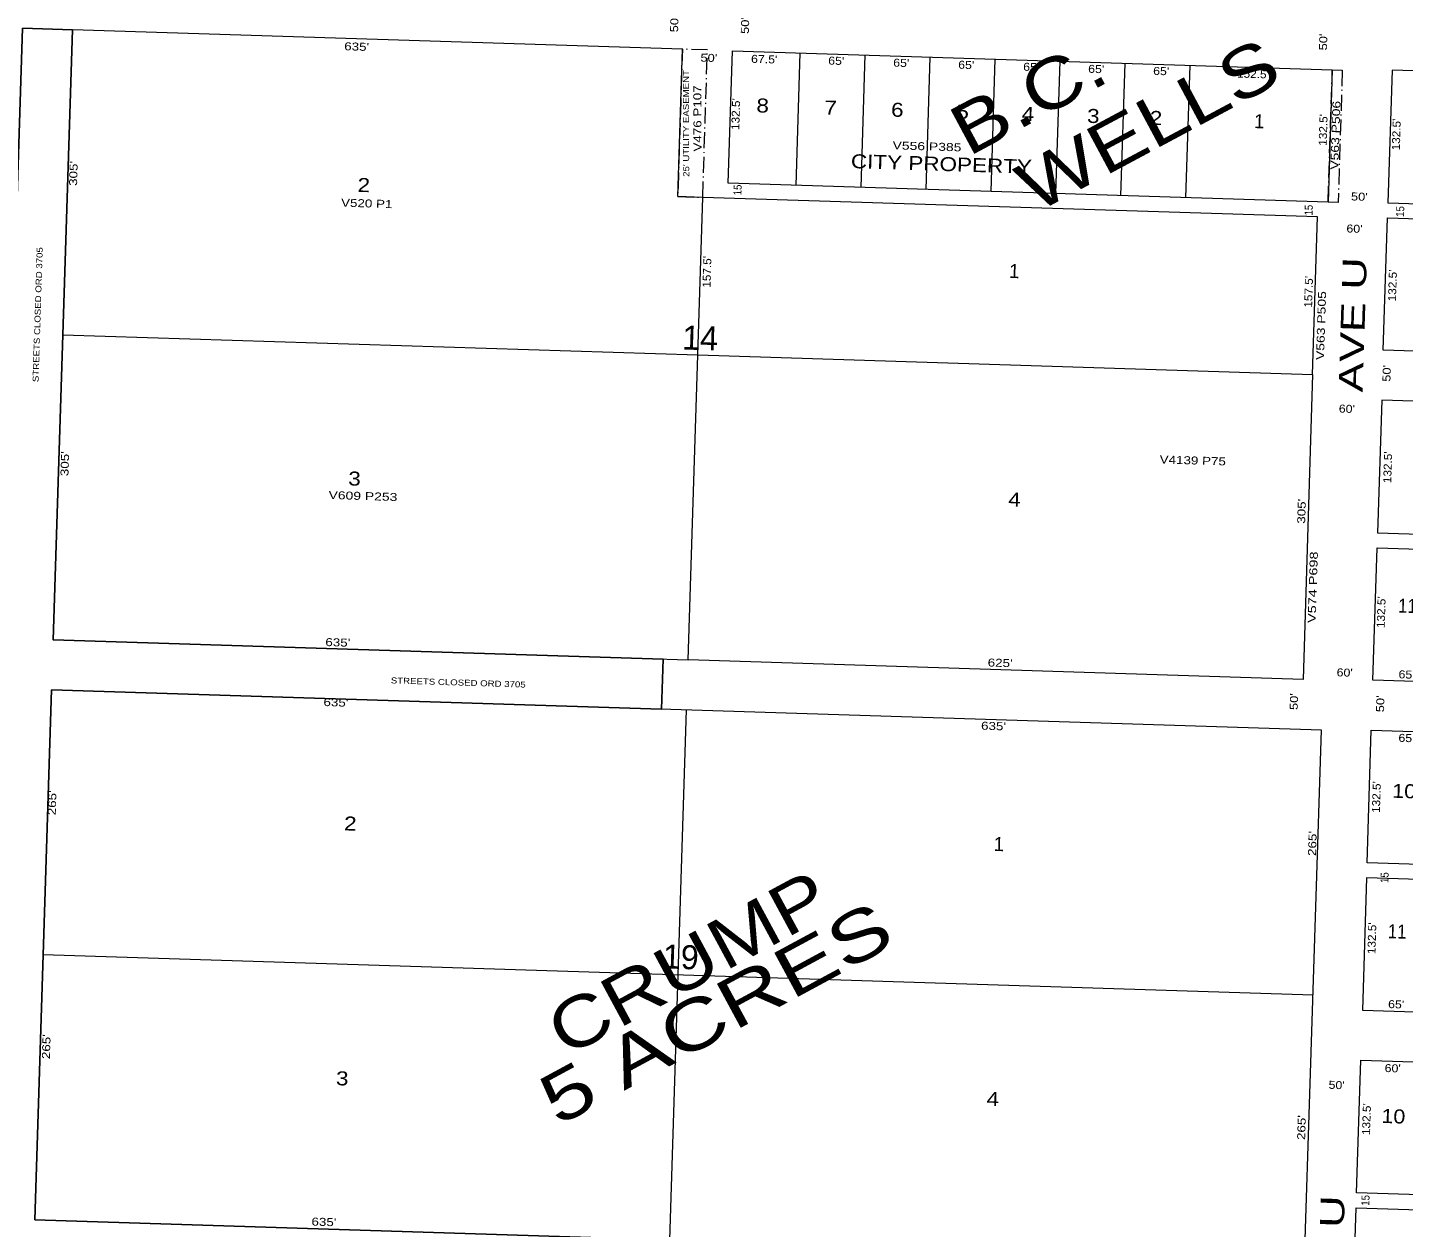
# Model space of a CAD drawing. Extents: x 941784 to 947279, y 7262721 to 7268197.
# Drawn here: x 943231 to 944607, y 7264925 to 7266124 of the extents above; entities that cross this region are included whole.
import ezdxf
from ezdxf.enums import TextEntityAlignment as Align

# ---------------------------------------------------------------- set-up
doc = ezdxf.new("R2010")
doc.units = 0
doc.header["$LTSCALE"] = 3.2
doc.linetypes.add('DOT_DASHED', pattern=[7.7, 5, -1.2, 0.3, -1.2])
for name, color, linetype in [('10', 7, 'Continuous'), ('11', 7, 'Continuous'), ('13', 7, 'Continuous'), ('15', 7, 'Continuous'), ('19', 7, 'Continuous'), ('22', 7, 'Continuous')]:
    doc.layers.add(name, color=color, linetype=linetype)
for name, color, linetype, lineweight in [('21', 7, 'DOT_DASHED', 13), ('25', 7, 'Continuous', 25), ('6', 7, 'Continuous', 13), ('7', 7, 'Continuous', 13)]:
    doc.layers.add(name, color=color, linetype=linetype, lineweight=lineweight)

msp = doc.modelspace()

# ---------------------------------------------------------------- linework, layer by layer
at = {"layer": '21'}
for points in [[(943885.855, 7266102.294), (943881.189, 7265954.869), (943906.177, 7265954.077), (943910.842, 7266101.503)], [(944535.529, 7266081.734), (944545.524, 7266081.419), (944541.333, 7265948.984), (944531.338, 7265949.3)]]:
    msp.add_lwpolyline(points, close=True, dxfattribs=at)
at = {"layer": '25'}
msp.add_lwpolyline([(943165.138, 7264194.136), (943215.113, 7264192.554), (943236.938, 7264882.21), (944506.302, 7264842.038), (944507.885, 7264892.014), (943238.519, 7264932.184), (943255.284, 7265461.919), (943864.978, 7265442.624), (943866.56, 7265492.599), (943256.865, 7265511.894), (943276.16, 7266121.588), (943226.185, 7266123.171), (943206.89, 7265513.475), (942212.388, 7265544.948), (942210.808, 7265494.972), (943205.309, 7265463.501), (943188.544, 7264933.766), (942581.348, 7264952.981), (942579.767, 7264903.006), (943186.963, 7264883.79)], close=True, dxfattribs=at)
at = {"layer": '6'}
for points in [[(943276.16, 7266121.588), (943256.865, 7265511.894), (943891.547, 7265491.809)], [(944515.887, 7265777.204), (944520.87, 7265934.625), (943906.177, 7265954.077), (943881.189, 7265954.869), (943885.855, 7266102.294), (943276.16, 7266121.588)], [(945205.066, 7266061.91), (944595.371, 7266081.205), (944591.181, 7265948.771), (945200.875, 7265929.478)], [(944515.887, 7265777.204), (944506.24, 7265472.355), (943891.547, 7265491.809)]]:
    msp.add_lwpolyline(points, dxfattribs=at)
for points in [[(943935.83, 7266100.713), (944535.529, 7266081.734), (944531.338, 7265949.3), (943931.638, 7265968.278)], [(945200.402, 7265914.484), (945196.21, 7265782.051), (944586.515, 7265801.345), (944590.706, 7265933.78)], [(945194.628, 7265732.077), (944584.934, 7265751.371), (944580.742, 7265618.936), (945190.438, 7265599.642)], [(945189.962, 7265584.649), (945185.771, 7265452.217), (944576.077, 7265471.51), (944580.268, 7265603.944)], [(943255.284, 7265461.919), (943238.519, 7264932.184), (944507.885, 7264892.014), (944524.649, 7265421.749)], [(944574.495, 7265421.535), (945184.191, 7265402.241), (945179.999, 7265269.808), (944570.304, 7265289.102)], [(945179.524, 7265254.814), (944569.83, 7265274.11), (944565.639, 7265141.675), (945175.333, 7265122.381)], [(945173.752, 7265072.407), (945169.561, 7264939.972), (944559.866, 7264959.267), (944564.057, 7265091.701)], [(945169.086, 7264924.98), (945164.895, 7264792.547), (944555.201, 7264811.841), (944559.392, 7264944.274)]]:
    msp.add_lwpolyline(points, close=True, dxfattribs=at)
at = {"layer": '7'}
for p, q in [((944003.296, 7266098.577), (943999.105, 7265966.143)), ((944068.263, 7266096.521), (944064.072, 7265964.087)), ((944068.263, 7266096.521), (944064.072, 7265964.087)), ((944133.231, 7266094.466), (944129.04, 7265962.031)), ((944133.231, 7266094.466), (944129.04, 7265962.031)), ((944198.198, 7266092.409), (944194.007, 7265959.976)), ((944198.198, 7266092.409), (944194.007, 7265959.976)), ((944263.166, 7266090.353), (944258.975, 7265957.919)), ((944263.166, 7266090.353), (944258.975, 7265957.919)), ((944328.133, 7266088.297), (944323.942, 7265955.863)), ((944393.101, 7266086.242), (944388.911, 7265953.808)), ((943891.547, 7265491.809), (943906.177, 7265954.077)), ((943873.202, 7264912.098), (943889.966, 7265441.833)), ((944516.266, 7265156.88), (943246.902, 7265197.052))]:
    msp.add_line(p, q, dxfattribs=at)
msp.add_lwpolyline([(943266.512, 7265816.742), (943901.195, 7265796.656), (944515.887, 7265777.204)], dxfattribs=at)

# ---------------------------------------------------------------- texts
at = {"layer": '10'}
for s, width, p in [(' 8', 1.2, (943953.418, 7266039.373)), (' 7', 1.2, (944021.388, 7266037.222)), (' 6', 1.2, (944088.026, 7266035.113)), (' 5', 1.2, (944153.33, 7266033.048)), (' 4', 1.2, (944218.634, 7266030.98)), (' 3', 1.2, (944283.939, 7266028.913)), (' 2', 1.2, (944346.576, 7266026.931)), (' 2', 1.2, (943554.681, 7265959.884)), (' 3', 1.2, (943545.397, 7265666.501)), (' 4', 1.2, (944205.104, 7265645.624)), ('11', 0.9, (944601.091, 7265539.177)), ('10', 1.15, (944595.234, 7265354.124)), (' 2', 1.2, (943541.171, 7265321.679)), ('11', 0.9, (944590.792, 7265213.741)), (' 3', 1.2, (943533.11, 7265066.969)), (' 4', 1.2, (944183.488, 7265046.387)), ('10', 1.15, (944584.414, 7265029.085))]:
    msp.add_text(s, height=14, rotation=358.187, dxfattribs=dict(at, width=width)).set_placement(p)
for p in [(944451.864, 7266023.599), (944206.99, 7265873.831), (944191.549, 7265301.097)]:
    msp.add_text(' 1', height=14, rotation=358.187, dxfattribs=at).set_placement(p)
at = {"layer": '10', "width": 1.2}
msp.add_text('CITY PROPERTY', height=14, rotation=358.187, dxfattribs=at).set_placement((944144.563, 7265980.595), align=Align.CENTER)
at = {"layer": '10'}
for s, p in [('14', (943921.055, 7265801.01)), ('19', (943901.753, 7265182.389))]:
    msp.add_text(s, height=24, rotation=358.187, dxfattribs=at).set_placement(p, align=Align.RIGHT)
at = {"layer": '11'}
for s, rotation, width, p in [("50'", 88.187, 1.2, (943881.722, 7266127.39)), ("50'", 88.187, 1.2, (943952.443, 7266125.782)), ("635'", 358.187, 1.25, (943560.072, 7266100.857)), ("50'", 88.187, 1.2, (944530.425, 7266109.343)), ("50'", 358.187, 1.2, (943912.132, 7266089.641)), ("67.5'", 358.187, 1.15, (943967.513, 7266088.298)), ("65'", 358.187, 1.15, (944039.524, 7266086.685)), ("65'", 358.187, 1.15, (944039.524, 7266086.685)), ("65'", 358.187, 1.15, (944104.491, 7266084.63)), ("65'", 358.187, 1.15, (944104.491, 7266084.63)), ("65'", 358.187, 1.15, (944169.458, 7266082.573)), ("65'", 358.187, 1.15, (944169.458, 7266082.573)), ("65'", 358.187, 1.15, (944234.427, 7266080.517)), ("65'", 358.187, 1.15, (944234.427, 7266080.517)), ("65'", 358.187, 1.15, (944299.394, 7266078.461)), ("65'", 358.187, 1.15, (944299.394, 7266078.461)), ("65'", 358.187, 1.15, (944364.361, 7266076.406)), ("65'", 358.187, 1.15, (944364.361, 7266076.406)), ("152.5'", 358.187, 1.1, (944456.099, 7266073.502)), ("132.5'", 88.187, 1.1, (943943.137, 7266037.258)), ("132.5'", 88.187, 1.1, (944530.366, 7266021.467)), ("132.5'", 88.187, 1.1, (944603.487, 7266016.867)), ("305'", 88.187, 1.25, (943281.014, 7265977.957)), ('15', 88.187, 0.9, (943944.967, 7265961.481)), ("50'", 358.187, 1.2, (944562.461, 7265950.89)), ('15', 88.187, 0.9, (944515.898, 7265941.29)), ('15', 88.187, 0.9, (944607.357, 7265939.922)), ("60'", 358.187, 1.15, (944557.572, 7265918.865)), ("157.5'", 88.187, 1.1, (943914.392, 7265879.6)), ("157.5'", 88.187, 1.1, (944515.803, 7265859.632)), ("132.5'", 88.187, 1.1, (944599.674, 7265866)), ("50'", 88.187, 1.2, (944593.851, 7265778.139)), ("60'", 358.187, 1.15, (944549.951, 7265738.876)), ("305'", 88.187, 1.25, (943272.411, 7265687.841)), ("132.5'", 88.187, 1.1, (944594.886, 7265684.258)), ("305'", 88.187, 1.25, (944508.752, 7265640.295)), ("132.5'", 88.187, 1.1, (944588.376, 7265539.432)), ("635'", 358.187, 1.25, (943541.226, 7265505.329)), ("625'", 358.187, 1.25, (944203.375, 7265484.906)), ("60'", 358.187, 1.15, (944547.806, 7265475.218)), ("65'", 358.187, 1.15, (944609.658, 7265473.262)), ("635'", 358.187, 1.25, (943539.328, 7265445.372)), ("50'", 88.187, 1.2, (944501.142, 7265450.028)), ("50'", 88.187, 1.2, (944587.459, 7265447.792)), ("635'", 358.187, 1.25, (944196.747, 7265421.761)), ("65'", 358.187, 1.15, (944609.573, 7265409.76)), ("132.5'", 88.187, 1.1, (944583.573, 7265354.607)), ("265'", 88.187, 1.25, (943259.733, 7265348.877)), ("265'", 88.187, 1.25, (944519.567, 7265308.212)), ('15', 88.187, 0.9, (944591.768, 7265274.16)), ("132.5'", 88.187, 1.1, (944579.107, 7265213.495)), ("65'", 358.187, 1.15, (944599.227, 7265143.615)), ("265'", 88.187, 1.25, (943253.891, 7265105.149)), ("265'", 88.187, 1.25, (944508.711, 7265024.278)), ("132.5'", 88.187, 1.1, (944573.704, 7265032.684)), ('15', 88.187, 0.9, (944572.664, 7264951.524)), ("635'", 358.187, 1.25, (943527.353, 7264926.107))]:
    msp.add_text(s, height=8, rotation=rotation, dxfattribs=dict(at, width=width)).set_placement(p, align=Align.CENTER)
at = {"layer": '11', "width": 1.15}
for s, p in [("60'", (944603.809, 7265079.438)), ("60'", (944603.809, 7265079.438)), ("50'", (944547.744, 7265062.694))]:
    msp.add_text(s, height=8, rotation=358.187, dxfattribs=at).set_placement(p, align=Align.RIGHT)
at = {"layer": '13'}
for s, rotation, width, p in [('V476 P107', 90.187, 1.25, (943904.844, 7266033.056)), ('V563 P506', 88.187, 1.3, (944542.649, 7266016.134)), ('V556 P385', 358.187, 1.3, (944130.251, 7266001.161)), ('V520 P1', 358.187, 1.25, (943570.17, 7265944.153)), ('V563 P505', 88.187, 1.3, (944528.301, 7265825.876)), ('V4139 P75', 358.187, 1.25, (944395.949, 7265687.229)), ('V609 P253', 358.187, 1.3, (943566.384, 7265651.673)), ('V574 P698', 88.187, 1.35, (944520.025, 7265564.374))]:
    msp.add_text(s, height=8, rotation=rotation, dxfattribs=dict(at, width=width)).set_placement(p, align=Align.CENTER)
at = {"layer": '15'}
for s, rotation, width, p in [('WELLS', 28.187, 1.25, (944363.132, 7266004.565)), ('B.C.', 28.187, 1.25, (944243.221, 7266032.784)), ('CRUMP', 28.379, 1.25, (943903.748, 7265167.054)), ('5 ACRES', 28.379, 1.35, (943931.012, 7265116.998))]:
    msp.add_text(s, height=50, rotation=rotation, dxfattribs=dict(at, width=width)).set_placement(p, align=Align.CENTER)
at = {"layer": '19', "width": 1.4}
for p in [(944567.936, 7265826.52), (944545.953, 7264888.856)]:
    msp.add_text('AVE U', height=24, rotation=88.187, dxfattribs=at).set_placement(p, align=Align.CENTER)
at = {"layer": '22', "width": 1.2}
for s, rotation, p in [("25' UTILITY EASEMENT", 90.187, (943892.475, 7266028.035)), ('STREETS CLOSED ORD 3705', 88.187, (943244.285, 7265836.839)), ('STREETS CLOSED ORD 3705', 358.187, (943661.666, 7265466.268))]:
    msp.add_text(s, height=6, rotation=rotation, dxfattribs=at).set_placement(p, align=Align.CENTER)

doc.saveas('drawing.dxf')
